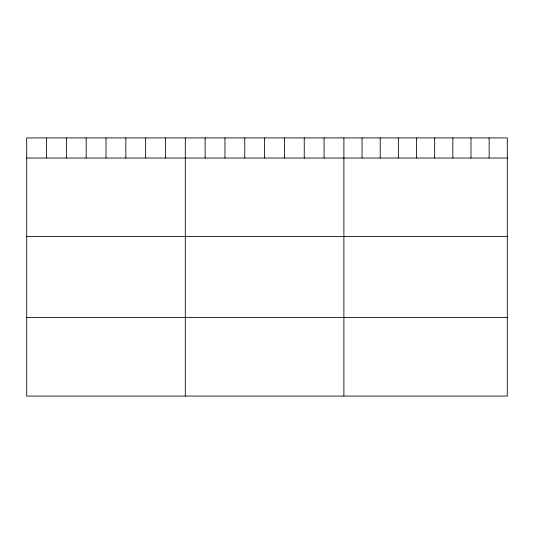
<?xml version="1.0" encoding="UTF-8"?>
<svg xmlns="http://www.w3.org/2000/svg" width="534" height="534" viewBox="0 0 534 534"><rect width="100%" height="100%" fill="white"/><g stroke="black" fill="none" stroke-linecap="round" stroke-linejoin="round"><path stroke-width="0.8" d="M507.3 158.044L507.3 396.068L26.7 396.068L26.7 137.932L507.3 137.932L507.3 158.044L26.7 158.044M26.7 236.595L507.3 236.595M26.7 317.516L507.3 317.516M489.144 137.932L489.144 158.044M470.988 137.932L470.988 158.044M452.832 137.932L452.832 158.044M434.676 137.932L434.676 158.044M416.52 137.932L416.52 158.044M398.364 137.932L398.364 158.044M380.208 137.932L380.208 158.044M362.052 137.932L362.052 158.044M343.896 137.932L343.896 396.068M324.071 137.932L324.071 158.044M304.247 137.932L304.247 158.044M284.422 137.932L284.422 158.044M264.597 137.932L264.597 158.044M244.772 137.932L244.772 158.044M224.947 137.932L224.947 158.044M205.123 137.932L205.123 158.044M185.298 137.932L185.298 396.068M165.473 137.932L165.473 158.044M145.648 137.932L145.648 158.044M125.824 137.932L125.824 158.044M105.999 137.932L105.999 158.044M86.174 137.932L86.174 158.044M66.35 137.932L66.35 158.044M46.525 137.932L46.525 158.044"/></g></svg>
